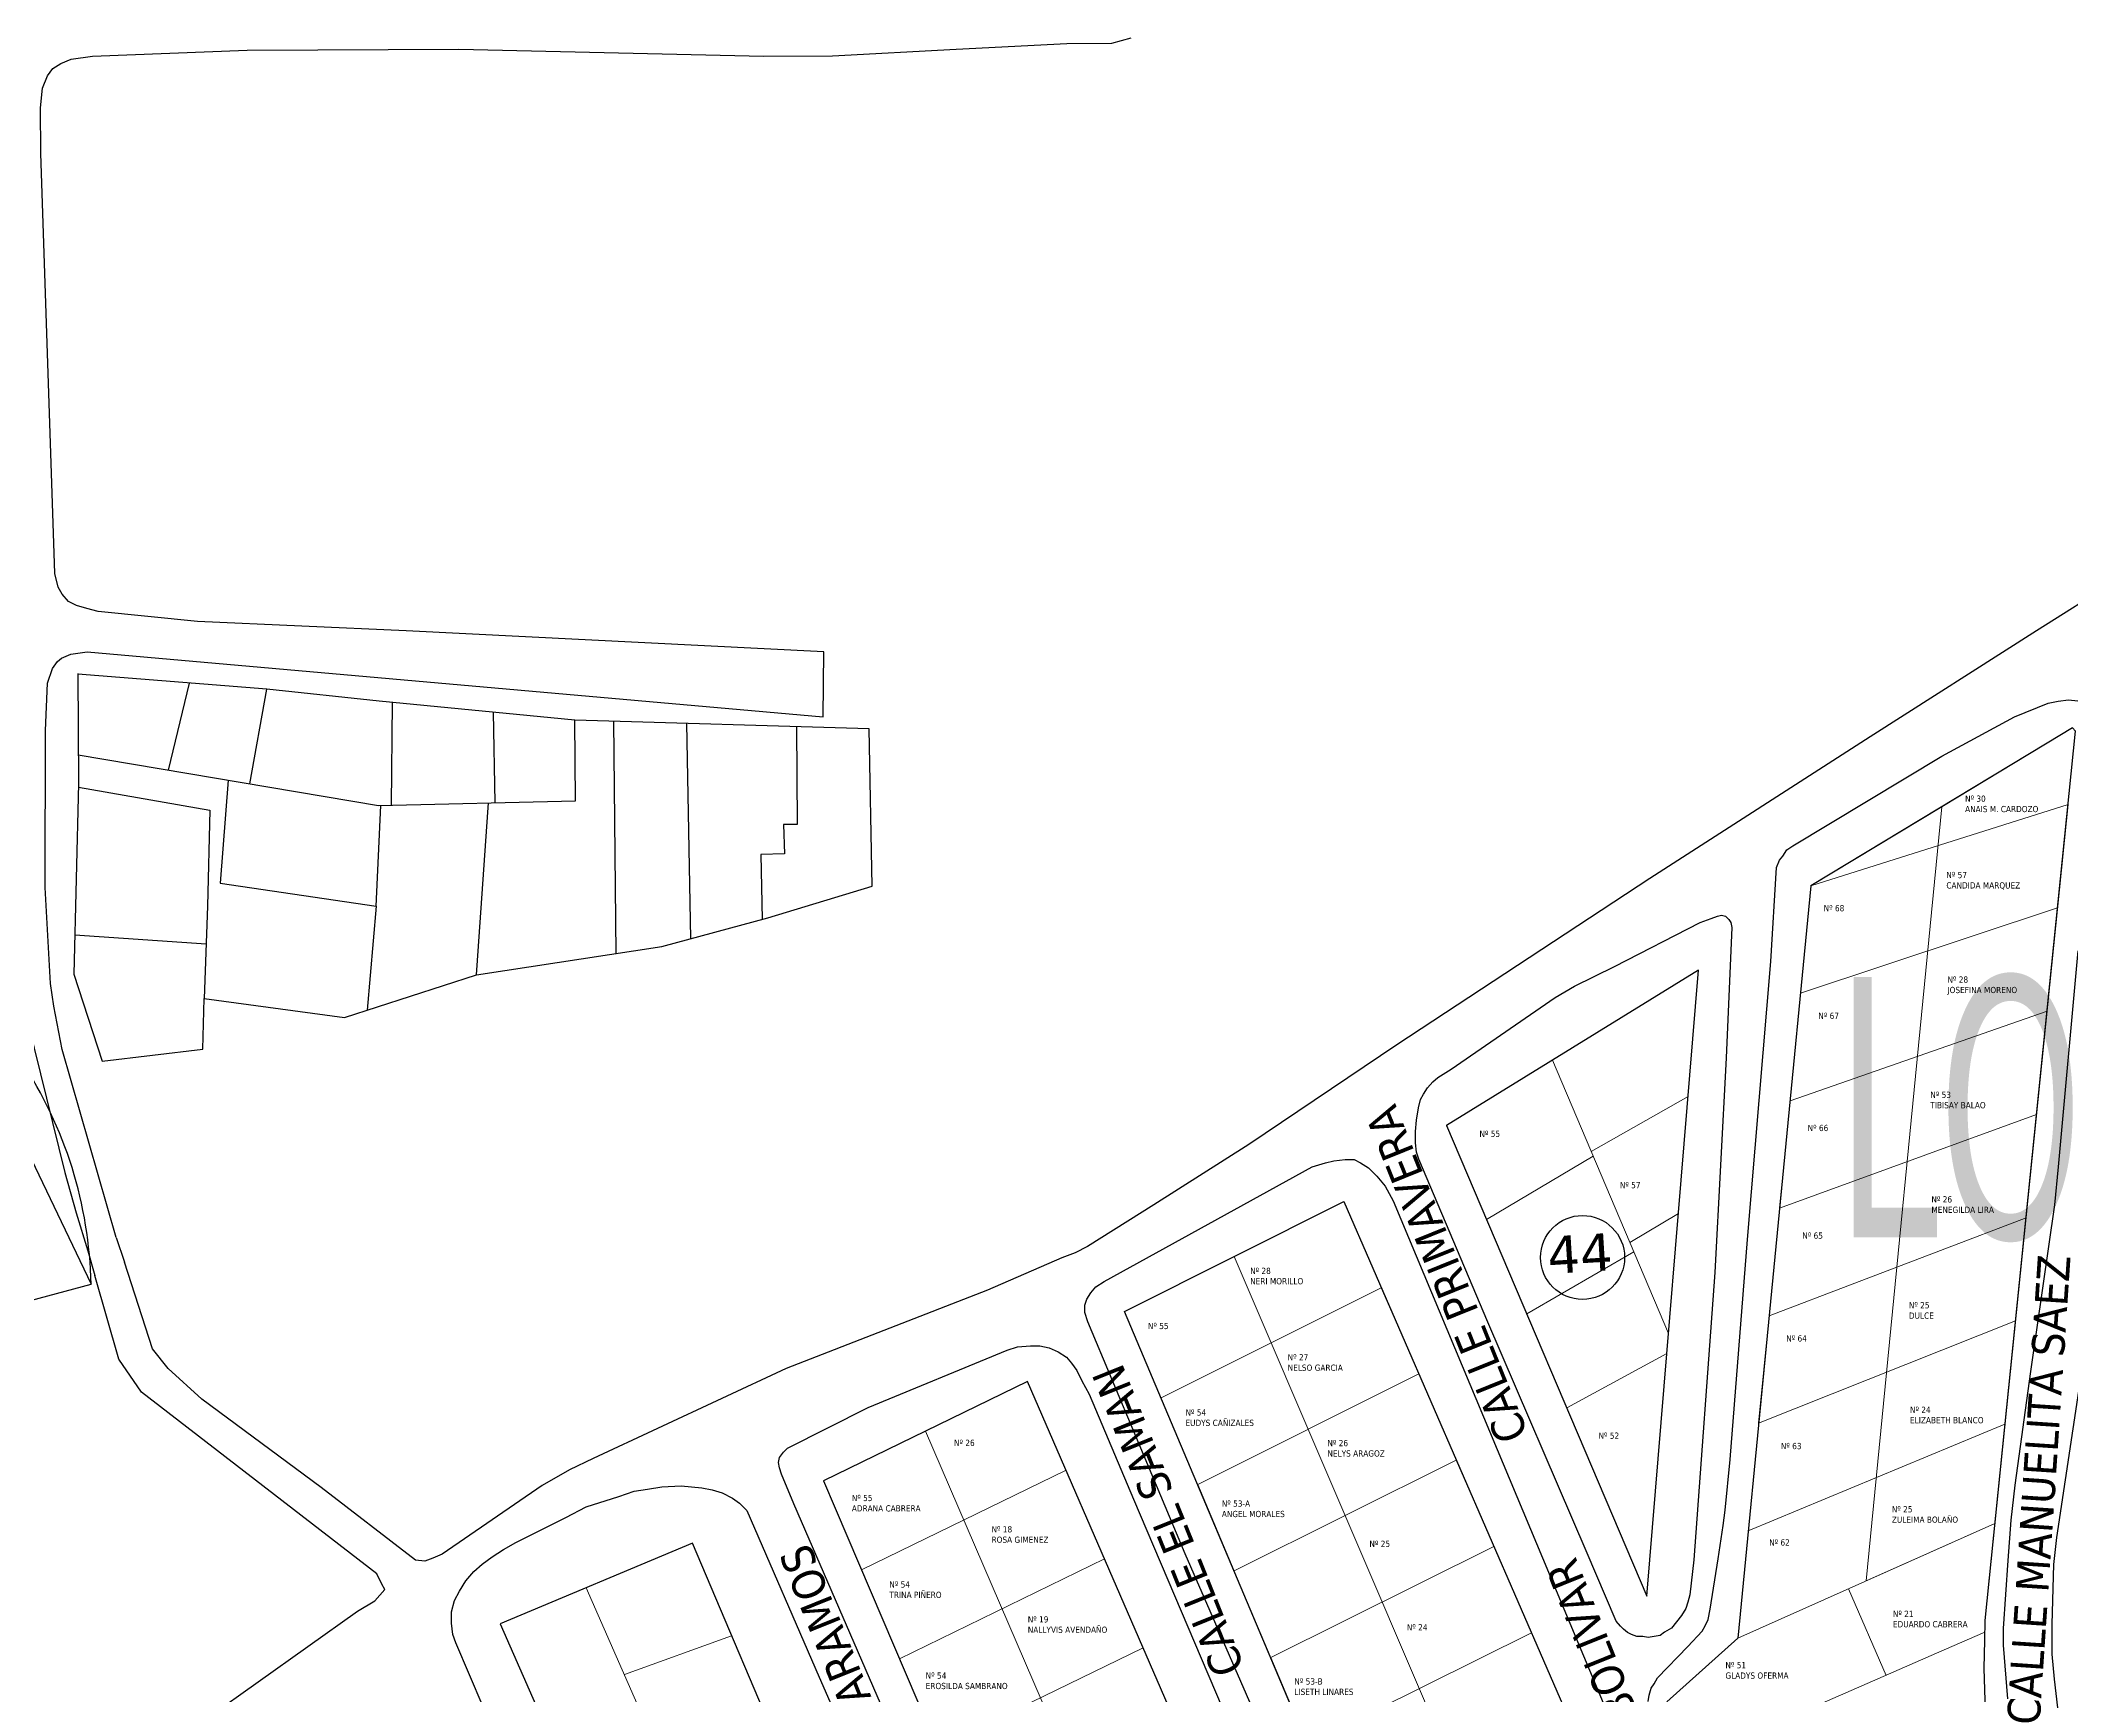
# Model space of a CAD drawing. Header units: metres. Extents: x 2 to 659295185, y -28 to 1124222152.
# Drawn here: x 657991.6 to 658209, y 1123243 to 1123420.3 of the extents above; entities that cross this region are included whole.
import ezdxf

# ---------------------------------------------------------------- set-up
doc = ezdxf.new("R2010")
doc.units = ezdxf.units.M
doc.header["$MEASUREMENT"] = 0
for name, color, linetype in [('CALLES', 1, 'CONTINUOUS'), ('CERCA', 7, 'CONTINUOUS'), ('Cota', 3, 'CONTINUOUS'), ('MANZANA', 30, 'CONTINUOUS'), ('Numero de manzana', 6, 'CONTINUOUS'), ('Parcelas', 140, 'CONTINUOUS'), ('TEXTOS', 7, 'CONTINUOUS')]:
    doc.layers.add(name, color=color, linetype=linetype)
doc.styles.add('ROMAN', font='verdana.ttf')
doc.styles.get("Standard").update_dxf_attribs({"font": 'tahoma.ttf'})

msp = doc.modelspace()

# ---------------------------------------------------------------- linework, layer by layer
at = {"layer": 'CERCA', "lineweight": 0}
for p, q in [((658114.7657, 1123107.1088), (658050.0121, 1123254.5755)), ((658054.0958, 1123245.2753), (658065.5643, 1123249.4405))]:
    msp.add_line(p, q, dxfattribs=at)
at = {"layer": 'MANZANA', "lineweight": -2}
for p, q in [((658106.2968, 1123419.9811), (658108.3747, 1123420.541)), ((657993.7658, 1123417.8216), (657994.8625, 1123418.2715)), ((657994.8625, 1123418.2715), (657997.163, 1123418.6114)), ((657997.163, 1123418.6114), (658013.7042, 1123419.2413)), ((658013.7042, 1123419.2413), (658036.3885, 1123419.3412)), ((658036.3885, 1123419.3412), (658069.0421, 1123418.6014)), ((658069.0421, 1123418.6014), (658076.3891, 1123418.6314)), ((658076.3891, 1123418.6314), (658089.6402, 1123419.3512)), ((658089.6402, 1123419.3512), (658101.473, 1123419.9611)), ((658101.473, 1123419.9611), (658106.2968, 1123419.9811)), ((657991.8115, 1123415.1621), (657992.3475, 1123416.4918)), ((657992.3475, 1123416.4918), (657992.8917, 1123417.2617)), ((657992.8917, 1123417.2617), (657993.7658, 1123417.8216)), ((657991.5971, 1123413.0525), (657991.8115, 1123415.1621)), ((657991.6218, 1123408.1935), (657991.5971, 1123413.0525)), ((657993.1308, 1123363.1827), (657991.6218, 1123408.1935)), ((658226.6119, 1123370.5212), (658205.3046, 1123357.0439)), ((658226.6119, 1123370.5212), (658205.3046, 1123357.0439)), ((657993.4689, 1123361.743), (657993.1308, 1123363.1827)), ((657993.9142, 1123360.9731), (657993.4689, 1123361.743)), ((657994.5738, 1123360.2033), (657993.9142, 1123360.9731)), ((657995.4479, 1123359.7634), (657994.5738, 1123360.2033)), ((657996.5446, 1123359.4334), (657995.4479, 1123359.7634)), ((657997.7567, 1123359.1135), (657996.5446, 1123359.4334)), ((658008.3856, 1123358.0537), (657997.7567, 1123359.1135)), ((658030.7484, 1123357.0439), (658008.3856, 1123358.0537)), ((658075.4656, 1123354.8144), (658030.7484, 1123357.0439)), ((658205.3046, 1123357.0439), (658187.4936, 1123345.6862)), ((658205.3046, 1123357.0439), (658187.4936, 1123345.6862)), ((657992.3145, 1123351.4551), (657992.8505, 1123353.0047)), ((657992.8505, 1123353.0047), (657993.3947, 1123353.7846)), ((657993.3947, 1123353.7846), (657993.8317, 1123354.1145)), ((657993.8317, 1123354.1145), (657994.813, 1123354.5644)), ((657994.813, 1123354.5644), (657996.5693, 1123354.7944)), ((657996.5693, 1123354.7944), (658075.3831, 1123347.8458)), ((658075.3831, 1123347.8458), (658075.4656, 1123354.8144)), ((657992.1166, 1123346.3661), (657992.3145, 1123351.4551)), ((658202.9298, 1123347.8558), (658206.5415, 1123349.3155)), ((658202.9298, 1123347.8558), (658206.5415, 1123349.3155)), ((658206.5415, 1123349.3155), (658207.6382, 1123349.5355)), ((658206.5415, 1123349.3155), (658207.6382, 1123349.5355)), ((658207.6382, 1123349.5355), (658208.7349, 1123349.6554)), ((658207.6382, 1123349.5355), (658208.7349, 1123349.6554)), ((658208.7349, 1123349.6554), (658209.7162, 1123349.5454)), ((658208.7349, 1123349.6554), (658209.7162, 1123349.5454)), ((658195.1705, 1123343.6167), (658202.9298, 1123347.8558)), ((658195.1705, 1123343.6167), (658202.9298, 1123347.8558)), ((657992.0754, 1123329.5595), (657992.1166, 1123346.3661)), ((658187.4936, 1123345.6862), (658163.894, 1123330.5393)), ((658187.4936, 1123345.6862), (658163.894, 1123330.5393)), ((658179.2148, 1123334.0386), (658195.1705, 1123343.6167)), ((658179.2148, 1123334.0386), (658195.1705, 1123343.6167)), ((658178.1263, 1123332.9288), (658178.5634, 1123333.5887)), ((658178.1263, 1123332.9288), (658178.5634, 1123333.5887)), ((658178.5634, 1123333.5887), (658179.2148, 1123334.0386)), ((658178.5634, 1123333.5887), (658179.2148, 1123334.0386)), ((658176.8647, 1123321.6411), (658177.4749, 1123331.7091)), ((658176.8647, 1123321.6411), (658177.4749, 1123331.7091)), ((658177.4749, 1123331.7091), (658177.7965, 1123332.4789)), ((658177.4749, 1123331.7091), (658177.7965, 1123332.4789)), ((658177.7965, 1123332.4789), (658178.1263, 1123332.9288)), ((658177.7965, 1123332.4789), (658178.1263, 1123332.9288)), ((657992.6691, 1123319.2716), (657992.0754, 1123329.5595)), ((658163.894, 1123330.5393), (658136.7982, 1123312.7229)), ((658163.894, 1123330.5393), (658136.7982, 1123312.7229)), ((658160.1009, 1123321.1212), (658169.2786, 1123325.8103)), ((658160.1009, 1123321.1212), (658169.2786, 1123325.8103)), ((658169.2786, 1123325.8103), (658170.4824, 1123326.2602)), ((658169.2786, 1123325.8103), (658170.4824, 1123326.2602)), ((658170.4824, 1123326.2602), (658171.1421, 1123326.4801)), ((658170.4824, 1123326.2602), (658171.1421, 1123326.4801)), ((658171.1421, 1123326.4801), (658171.5791, 1123326.5901)), ((658171.1421, 1123326.4801), (658171.5791, 1123326.5901)), ((658171.5791, 1123326.5901), (658172.0162, 1123326.4801)), ((658171.5791, 1123326.5901), (658172.0162, 1123326.4801)), ((658172.0162, 1123326.4801), (658172.346, 1123326.1502)), ((658172.0162, 1123326.4801), (658172.346, 1123326.1502)), ((658172.6841, 1123325.2704), (658172.0821, 1123311.3332)), ((658172.6841, 1123325.2704), (658172.0821, 1123311.3332)), ((658172.346, 1123326.1502), (658172.5686, 1123325.8203)), ((658172.346, 1123326.1502), (658172.5686, 1123325.8203)), ((658172.5686, 1123325.8203), (658172.6841, 1123325.2704)), ((658172.5686, 1123325.8203), (658172.6841, 1123325.2704)), ((658209.7327, 1123322.7809), (658207.6382, 1123299.6556)), ((658209.7327, 1123322.7809), (658207.6382, 1123299.6556)), ((658155.8296, 1123319.0017), (658160.1009, 1123321.1212)), ((658155.8296, 1123319.0017), (658160.1009, 1123321.1212)), ((658174.3662, 1123291.8772), (658176.8647, 1123321.6411)), ((658174.3662, 1123291.8772), (658176.8647, 1123321.6411)), ((657993.0154, 1123316.8421), (657992.6691, 1123319.2716)), ((658153.7599, 1123317.7719), (658155.8296, 1123319.0017)), ((658153.7599, 1123317.7719), (658155.8296, 1123319.0017)), ((657993.9059, 1123312.203), (657993.0154, 1123316.8421)), ((658142.6115, 1123310.0935), (658153.7599, 1123317.7719)), ((658142.6115, 1123310.0935), (658153.7599, 1123317.7719)), ((657990.2778, 1123314.9525), (657994.1863, 1123299.0357)), ((657999.6945, 1123292.0971), (657993.9059, 1123312.203)), ((658136.7982, 1123312.7229), (658120.9579, 1123302.0351)), ((658136.7982, 1123312.7229), (658120.9579, 1123302.0351)), ((658141.1932, 1123309.2037), (658142.6115, 1123310.0935)), ((658141.1932, 1123309.2037), (658142.6115, 1123310.0935)), ((658172.0821, 1123311.3332), (658170.87, 1123288.3179)), ((658172.0821, 1123311.3332), (658170.87, 1123288.3179)), ((658139.3379, 1123306.8741), (658139.6677, 1123307.424)), ((658139.3379, 1123306.8741), (658139.6677, 1123307.424)), ((658139.6677, 1123307.424), (658140.1048, 1123308.0939)), ((658139.6677, 1123307.424), (658140.1048, 1123308.0939)), ((658140.1048, 1123308.0939), (658140.649, 1123308.7637)), ((658140.1048, 1123308.0939), (658140.649, 1123308.7637)), ((658140.649, 1123308.7637), (658141.1932, 1123309.2037)), ((658140.649, 1123308.7637), (658141.1932, 1123309.2037)), ((658138.9091, 1123304.6546), (658139.1235, 1123305.9843)), ((658138.9091, 1123304.6546), (658139.1235, 1123305.9843)), ((658139.1235, 1123305.9843), (658139.3379, 1123306.8741)), ((658139.1235, 1123305.9843), (658139.3379, 1123306.8741)), ((658138.8102, 1123303.4448), (658138.9091, 1123304.6546)), ((658138.8102, 1123303.4448), (658138.9091, 1123304.6546)), ((658138.8102, 1123302.2251), (658138.8102, 1123303.4448)), ((658138.8102, 1123302.2251), (658138.8102, 1123303.4448)), ((658120.9579, 1123302.0351), (658110.7908, 1123295.5764)), ((658120.9579, 1123302.0351), (658110.7908, 1123295.5764)), ((658138.9256, 1123301.2353), (658138.8102, 1123302.2251)), ((658138.9256, 1123301.2353), (658138.8102, 1123302.2251)), ((658139.1482, 1123300.4554), (658138.9256, 1123301.2353)), ((658139.1482, 1123300.4554), (658138.9256, 1123301.2353)), ((657994.1863, 1123299.0357), (657995.4149, 1123294.7266)), ((658105.4557, 1123287.3681), (658127.7607, 1123299.6356)), ((658105.4557, 1123287.3681), (658127.7607, 1123299.6356)), ((658127.7607, 1123299.6356), (658129.179, 1123300.0855)), ((658127.7607, 1123299.6356), (658129.179, 1123300.0855)), ((658129.179, 1123300.0855), (658130.0531, 1123300.3055)), ((658129.179, 1123300.0855), (658130.0531, 1123300.3055)), ((658130.0531, 1123300.3055), (658131.2652, 1123300.4254)), ((658130.0531, 1123300.3055), (658131.2652, 1123300.4254)), ((658131.2652, 1123300.4254), (658132.2465, 1123300.4254)), ((658131.2652, 1123300.4254), (658132.2465, 1123300.4254)), ((658132.2465, 1123300.4254), (658132.9061, 1123300.0955)), ((658132.2465, 1123300.4254), (658132.9061, 1123300.0955)), ((658132.9061, 1123300.0955), (658133.7884, 1123299.5456)), ((658132.9061, 1123300.0955), (658133.7884, 1123299.5456)), ((658133.7884, 1123299.5456), (658134.6625, 1123298.6658)), ((658133.7884, 1123299.5456), (658134.6625, 1123298.6658)), ((658134.6625, 1123298.6658), (658135.5448, 1123297.566)), ((658134.6625, 1123298.6658), (658135.5448, 1123297.566)), ((658146.5695, 1123283.019), (658139.1482, 1123300.4554)), ((658146.5695, 1123283.019), (658139.1482, 1123300.4554)), ((658207.6382, 1123299.6556), (658207.2177, 1123295.5664)), ((658207.6382, 1123299.6556), (658207.2177, 1123295.5664)), ((658135.5448, 1123297.566), (658136.4271, 1123296.0263)), ((658135.5448, 1123297.566), (658136.4271, 1123296.0263)), ((657995.4149, 1123294.7266), (657996.6353, 1123290.6474)), ((658110.7908, 1123295.5764), (658103.6911, 1123291.1173)), ((658110.7908, 1123295.5764), (658103.6911, 1123291.1173)), ((658136.4271, 1123296.0263), (658144.6235, 1123276.3703)), ((658136.4271, 1123296.0263), (658144.6235, 1123276.3703)), ((658207.2177, 1123295.5664), (658204.6697, 1123277.7401)), ((658207.2177, 1123295.5664), (658204.6697, 1123277.7401)), ((657999.6945, 1123292.0971), (658000.5851, 1123289.4477)), ((657996.6353, 1123290.6474), (657997.4104, 1123287.998)), ((658102.38, 1123290.4475), (658100.9535, 1123289.8876)), ((658102.38, 1123290.4475), (658100.9535, 1123289.8876)), ((658103.6911, 1123291.1173), (658102.38, 1123290.4475)), ((658103.6911, 1123291.1173), (658102.38, 1123290.4475)), ((658172.4944, 1123268.312), (658174.3662, 1123291.8772)), ((658172.4944, 1123268.312), (658174.3662, 1123291.8772)), ((657999.9749, 1123279.0498), (657997.4104, 1123287.998)), ((658003.5866, 1123280.1696), (658000.5851, 1123289.4477)), ((658100.9535, 1123289.8876), (658092.9715, 1123286.4283)), ((658100.9535, 1123289.8876), (658092.9715, 1123286.4283)), ((658170.87, 1123288.3179), (658168.6024, 1123257.5642)), ((658170.87, 1123288.3179), (658168.6024, 1123257.5642)), ((658092.9715, 1123286.4283), (658071.4251, 1123278.04)), ((658092.9715, 1123286.4283), (658071.4251, 1123278.04)), ((658103.6086, 1123285.4785), (658104.0374, 1123286.1484)), ((658103.6086, 1123285.4785), (658104.0374, 1123286.1484)), ((658104.0374, 1123286.1484), (658104.5817, 1123286.8082)), ((658104.0374, 1123286.1484), (658104.5817, 1123286.8082)), ((658104.5817, 1123286.8082), (658105.4557, 1123287.3681)), ((658104.5817, 1123286.8082), (658105.4557, 1123287.3681)), ((658103.386, 1123284.8186), (658103.6086, 1123285.4785)), ((658103.386, 1123284.8186), (658103.6086, 1123285.4785)), ((658103.3943, 1123284.0388), (658103.386, 1123284.8186)), ((658103.3943, 1123284.0388), (658103.386, 1123284.8186)), ((658103.7241, 1123283.049), (658103.3943, 1123284.0388)), ((658103.7241, 1123283.049), (658103.3943, 1123284.0388)), ((658114.1386, 1123258.204), (658103.7241, 1123283.049)), ((658114.1386, 1123258.204), (658103.7241, 1123283.049)), ((658157.0912, 1123258.514), (658146.5695, 1123283.019)), ((658157.0912, 1123258.514), (658146.5695, 1123283.019)), ((658002.3992, 1123275.5205), (657999.9749, 1123279.0498)), ((658005.2357, 1123278.07), (658003.5866, 1123280.1696)), ((658080.2069, 1123273.8709), (658095.0824, 1123280.0196)), ((658080.2069, 1123273.8709), (658095.0824, 1123280.0196)), ((658095.0824, 1123280.0196), (658096.1791, 1123280.3595)), ((658095.0824, 1123280.0196), (658096.1791, 1123280.3595)), ((658096.1791, 1123280.3595), (658097.5974, 1123280.4795)), ((658096.1791, 1123280.3595), (658097.5974, 1123280.4795)), ((658097.5974, 1123280.4795), (658098.5869, 1123280.4795)), ((658097.5974, 1123280.4795), (658098.5869, 1123280.4795)), ((658098.5869, 1123280.4795), (658099.5764, 1123280.2596)), ((658098.5869, 1123280.4795), (658099.5764, 1123280.2596)), ((658099.5764, 1123280.2596), (658100.5577, 1123279.8296)), ((658099.5764, 1123280.2596), (658100.5577, 1123279.8296)), ((658100.5577, 1123279.8296), (658101.44, 1123279.2798)), ((658100.5577, 1123279.8296), (658101.44, 1123279.2798)), ((658101.44, 1123279.2798), (658101.9925, 1123278.6199)), ((658101.44, 1123279.2798), (658101.9925, 1123278.6199)), ((658008.8721, 1123274.7707), (658005.2357, 1123278.07)), ((658071.4251, 1123278.04), (658050.7528, 1123268.432)), ((658101.9925, 1123278.6199), (658102.5449, 1123277.84)), ((658101.9925, 1123278.6199), (658102.5449, 1123277.84)), ((658102.5449, 1123277.84), (658103.0974, 1123276.7403)), ((658102.5449, 1123277.84), (658103.0974, 1123276.7403)), ((658204.6697, 1123277.7401), (658202.9711, 1123265.5725)), ((658204.6697, 1123277.7401), (658202.9711, 1123265.5725)), ((658207.4898, 1123259.9537), (658210.145, 1123277.7701)), ((658207.4898, 1123259.9537), (658210.145, 1123277.7701)), ((658027.582, 1123256.0545), (658002.3992, 1123275.5205)), ((658021.6202, 1123265.3226), (658008.8721, 1123274.7707)), ((658103.0974, 1123276.7403), (658103.8725, 1123275.3006)), ((658103.0974, 1123276.7403), (658103.8725, 1123275.3006)), ((658103.8725, 1123275.3006), (658108.6304, 1123264.0429)), ((658103.8725, 1123275.3006), (658108.6304, 1123264.0429)), ((658144.6235, 1123276.3703), (658158.9135, 1123242.2573)), ((658144.6235, 1123276.3703), (658158.9135, 1123242.2573)), ((658071.5735, 1123269.5217), (658080.2069, 1123273.8709)), ((658071.5735, 1123269.5217), (658080.2069, 1123273.8709)), ((658050.7528, 1123268.432), (658048.2378, 1123267.2022)), ((658070.5923, 1123267.9721), (658070.6995, 1123268.5219)), ((658070.5923, 1123267.9721), (658070.6995, 1123268.5219)), ((658070.6995, 1123268.5219), (658071.1365, 1123269.0818)), ((658070.6995, 1123268.5219), (658071.1365, 1123269.0818)), ((658071.1365, 1123269.0818), (658071.5735, 1123269.5217)), ((658071.1365, 1123269.0818), (658071.5735, 1123269.5217)), ((658171.9749, 1123262.8931), (658172.4944, 1123268.312)), ((658171.9749, 1123262.8931), (658172.4944, 1123268.312)), ((658048.2378, 1123267.2022), (658045.2858, 1123265.5325)), ((658070.6995, 1123267.4122), (658070.5923, 1123267.9721)), ((658070.6995, 1123267.4122), (658070.5923, 1123267.9721)), ((658070.9221, 1123266.7523), (658070.6995, 1123267.4122)), ((658070.9221, 1123266.7523), (658070.6995, 1123267.4122)), ((658072.2497, 1123263.553), (658070.9221, 1123266.7523)), ((658072.2497, 1123263.553), (658070.9221, 1123266.7523)), ((658031.7379, 1123257.5142), (658021.6202, 1123265.3226)), ((658045.2858, 1123265.5325), (658034.5827, 1123258.184)), ((658050.0107, 1123263.233), (658053.5151, 1123264.3528)), ((658053.5151, 1123264.3528), (658055.1561, 1123264.9127)), ((658055.1561, 1123264.9127), (658056.5744, 1123265.1426)), ((658056.5744, 1123265.1426), (658058.1081, 1123265.3726)), ((658058.1081, 1123265.3726), (658060.1943, 1123265.4926)), ((658060.1943, 1123265.4926), (658062.3877, 1123265.2826)), ((658060.1943, 1123265.4926), (658062.3877, 1123265.2826)), ((658062.3877, 1123265.2826), (658063.4844, 1123265.0626)), ((658062.3877, 1123265.2826), (658063.4844, 1123265.0626)), ((658063.4844, 1123265.0626), (658064.5811, 1123264.7327)), ((658063.4844, 1123265.0626), (658064.5811, 1123264.7327)), ((658064.5811, 1123264.7327), (658065.6778, 1123264.1828)), ((658064.5811, 1123264.7327), (658065.6778, 1123264.1828)), ((658065.6778, 1123264.1828), (658066.4446, 1123263.6329)), ((658065.6778, 1123264.1828), (658066.4446, 1123263.6329)), ((658108.6304, 1123264.0429), (658122.4751, 1123231.4795)), ((658108.6304, 1123264.0429), (658122.4751, 1123231.4795)), ((658202.9711, 1123265.5725), (658202.5505, 1123261.8133)), ((658202.9711, 1123265.5725), (658202.5505, 1123261.8133)), ((658042.4657, 1123259.4338), (658047.8255, 1123262.1132)), ((658047.8255, 1123262.1132), (658050.0107, 1123263.233)), ((658066.4446, 1123263.6329), (658067.2197, 1123262.8631)), ((658066.4446, 1123263.6329), (658067.2197, 1123262.8631)), ((658067.2197, 1123262.8631), (658074.9626, 1123244.9867)), ((658067.2197, 1123262.8631), (658074.9626, 1123244.9867)), ((658089.6319, 1123223.4811), (658072.2497, 1123263.553)), ((658089.6319, 1123223.4811), (658072.2497, 1123263.553)), ((658171.7605, 1123261.2334), (658171.9749, 1123262.8931)), ((658171.7605, 1123261.2334), (658171.9749, 1123262.8931)), ((658202.5505, 1123261.8133), (658202.2372, 1123257.4942)), ((658202.5505, 1123261.8133), (658202.2372, 1123257.4942)), ((658171.2246, 1123257.6841), (658171.7605, 1123261.2334)), ((658171.2246, 1123257.6841), (658171.7605, 1123261.2334)), ((658207.1682, 1123257.0743), (658207.4898, 1123259.9537)), ((658207.1682, 1123257.0743), (658207.4898, 1123259.9537)), ((658032.7274, 1123257.4042), (658031.7379, 1123257.5142)), ((658033.6014, 1123257.7441), (658032.7274, 1123257.4042)), ((658034.5827, 1123258.184), (658033.6014, 1123257.7441)), ((658038.8623, 1123257.1043), (658039.9507, 1123257.8741)), ((658039.9507, 1123257.8741), (658041.1546, 1123258.6539)), ((658041.1546, 1123258.6539), (658042.4657, 1123259.4338)), ((658130.0778, 1123221.7815), (658114.1386, 1123258.204)), ((658130.0778, 1123221.7815), (658114.1386, 1123258.204)), ((658160.2988, 1123251.0055), (658157.0912, 1123258.514)), ((658160.2988, 1123251.0055), (658157.0912, 1123258.514)), ((658168.6024, 1123257.5642), (658168.1736, 1123253.8049)), ((658168.6024, 1123257.5642), (658168.1736, 1123253.8049)), ((658170.3752, 1123252.2652), (658171.2246, 1123257.6841)), ((658170.3752, 1123252.2652), (658171.2246, 1123257.6841)), ((658202.2372, 1123257.4942), (658201.7259, 1123250.1957)), ((658202.2372, 1123257.4942), (658201.7259, 1123250.1957)), ((658028.1344, 1123254.9547), (658027.582, 1123256.0545)), ((658036.4627, 1123254.2149), (658037.1142, 1123255.3246)), ((658037.1142, 1123255.3246), (658037.9882, 1123256.3244)), ((658037.9882, 1123256.3244), (658038.8623, 1123257.1043)), ((658206.9785, 1123250.6556), (658207.1682, 1123257.0743)), ((658206.9785, 1123250.6556), (658207.1682, 1123257.0743)), ((658025.5123, 1123252.0653), (658027.3758, 1123253.1751)), ((658027.3758, 1123253.1751), (658028.4643, 1123254.3948)), ((658028.4643, 1123254.3948), (658028.1344, 1123254.9547)), ((658035.5969, 1123251.9953), (658035.9185, 1123253.2151)), ((658035.9185, 1123253.2151), (658036.4627, 1123254.2149)), ((658167.9592, 1123253.0251), (658167.7448, 1123252.3652)), ((658167.9592, 1123253.0251), (658167.7448, 1123252.3652)), ((658168.1736, 1123253.8049), (658167.9592, 1123253.0251)), ((658168.1736, 1123253.8049), (658167.9592, 1123253.0251)), ((658009.5648, 1123240.7076), (658025.5123, 1123252.0653)), ((658035.6052, 1123250.7856), (658035.5969, 1123251.9953)), ((658035.7206, 1123249.5658), (658035.6052, 1123250.7856)), ((658160.7441, 1123250.4556), (658160.2988, 1123251.0055)), ((658160.7441, 1123250.4556), (658160.2988, 1123251.0055)), ((658166.7636, 1123250.9255), (658166.2193, 1123250.2557)), ((658166.7636, 1123250.9255), (658166.2193, 1123250.2557)), ((658167.3078, 1123251.5854), (658166.7636, 1123250.9255)), ((658167.3078, 1123251.5854), (658166.7636, 1123250.9255)), ((658167.7448, 1123252.3652), (658167.3078, 1123251.5854)), ((658167.7448, 1123252.3652), (658167.3078, 1123251.5854)), ((658169.8393, 1123250.4956), (658170.1609, 1123251.1555)), ((658169.8393, 1123250.4956), (658170.1609, 1123251.1555)), ((658170.1609, 1123251.1555), (658170.3752, 1123252.2652)), ((658170.1609, 1123251.1555), (658170.3752, 1123252.2652)), ((658036.0504, 1123248.686), (658035.7206, 1123249.5658)), ((658049.2273, 1123217.8822), (658036.0504, 1123248.686)), ((658161.0739, 1123250.1257), (658160.7441, 1123250.4556)), ((658161.0739, 1123250.1257), (658160.7441, 1123250.4556)), ((658161.511, 1123249.7958), (658161.0739, 1123250.1257)), ((658161.511, 1123249.7958), (658161.0739, 1123250.1257)), ((658161.948, 1123249.5758), (658161.511, 1123249.7958)), ((658161.948, 1123249.5758), (658161.511, 1123249.7958)), ((658162.5005, 1123249.3558), (658161.948, 1123249.5758)), ((658162.5005, 1123249.3558), (658161.948, 1123249.5758)), ((658163.1601, 1123249.3558), (658162.5005, 1123249.3558)), ((658163.1601, 1123249.3558), (658162.5005, 1123249.3558)), ((658163.7044, 1123249.2459), (658163.1601, 1123249.3558)), ((658163.7044, 1123249.2459), (658163.1601, 1123249.3558)), ((658164.364, 1123249.3658), (658163.7044, 1123249.2459)), ((658164.364, 1123249.3658), (658163.7044, 1123249.2459)), ((658165.0154, 1123249.4758), (658164.364, 1123249.3658)), ((658165.0154, 1123249.4758), (658164.364, 1123249.3658)), ((658165.4525, 1123249.8058), (658165.0154, 1123249.4758)), ((658165.4525, 1123249.8058), (658165.0154, 1123249.4758)), ((658166.2193, 1123250.2557), (658165.4525, 1123249.8058)), ((658166.2193, 1123250.2557), (658165.4525, 1123249.8058)), ((658167.984, 1123248.2761), (658169.5094, 1123249.9357)), ((658167.984, 1123248.2761), (658169.5094, 1123249.9357)), ((658169.5094, 1123249.9357), (658169.8393, 1123250.4956)), ((658169.5094, 1123249.9357), (658169.8393, 1123250.4956)), ((658201.7259, 1123250.1957), (658201.7342, 1123248.426)), ((658201.7259, 1123250.1957), (658201.7342, 1123248.426)), ((658206.995, 1123247.4462), (658206.9785, 1123250.6556)), ((658206.995, 1123247.4462), (658206.9785, 1123250.6556)), ((658164.7104, 1123244.9367), (658167.984, 1123248.2761)), ((658164.7104, 1123244.9367), (658167.984, 1123248.2761)), ((658201.7342, 1123248.426), (658202.196, 1123242.6772)), ((658201.7342, 1123248.426), (658202.196, 1123242.6772)), ((658207.2259, 1123244.7968), (658206.995, 1123247.4462)), ((658207.2259, 1123244.7968), (658206.995, 1123247.4462)), ((658074.9626, 1123244.9867), (658078.2857, 1123237.3683)), ((658074.9626, 1123244.9867), (658078.2857, 1123237.3683)), ((658164.0589, 1123243.827), (658164.3805, 1123244.2769)), ((658164.0589, 1123243.827), (658164.3805, 1123244.2769)), ((658164.3805, 1123244.2769), (658164.7104, 1123244.9367)), ((658164.3805, 1123244.2769), (658164.7104, 1123244.9367)), ((658207.5723, 1123241.6974), (658207.2259, 1123244.7968)), ((658207.5723, 1123241.6974), (658207.2259, 1123244.7968)), ((658163.7373, 1123242.3873), (658163.8445, 1123243.0571)), ((658163.7373, 1123242.3873), (658163.8445, 1123243.0571)), ((658163.8445, 1123243.0571), (658164.0589, 1123243.827)), ((658163.8445, 1123243.0571), (658164.0589, 1123243.827))]:
    msp.add_line(p, q, dxfattribs=at)
at = {"layer": 'Numero de manzana', "lineweight": -2}
msp.add_circle((658156.6932, 1123289.9429), 4.5001, dxfattribs=at)
msp.add_circle((658156.6932, 1123289.9429), 4.5001, dxfattribs=at)
at = {"layer": 'Parcelas', "lineweight": 0}
for p, q in [((658209.1738, 1123346.6683), (658195.1641, 1123338.2139)), ((658181.1545, 1123329.7595), (658208.6766, 1123338.4565)), ((658181.1545, 1123329.7595), (658195.1641, 1123338.2139)), ((658187.0786, 1123255.3128), (658195.1641, 1123338.2139)), ((658208.6766, 1123338.4565), (658200.8033, 1123261.0141)), ((658181.1545, 1123329.7595), (658173.3085, 1123249.1654)), ((658173.3085, 1123249.1654), (658181.1545, 1123329.7595)), ((658181.1545, 1123329.7595), (658173.3085, 1123249.1654)), ((658180.0336, 1123318.2461), (658207.5518, 1123327.3933)), ((658207.5518, 1123327.3933), (658206.4271, 1123316.3301)), ((658206.9464, 1123321.4382), (658205.7178, 1123309.3533)), ((658206.4271, 1123316.3301), (658178.9128, 1123306.7326)), ((658142.1389, 1123304.0821), (658155.6325, 1123312.3944)), ((658165.9107, 1123281.7975), (658153.4629, 1123311.0579)), ((658157.6122, 1123301.3044), (658168.0098, 1123307.197)), ((658178.9128, 1123306.7326), (658177.7919, 1123295.2192)), ((658178.9128, 1123306.7326), (658177.7919, 1123295.2192)), ((658177.7919, 1123295.2192), (658205.3023, 1123305.2669)), ((658205.3023, 1123305.2669), (658204.1776, 1123294.2037)), ((658142.1389, 1123304.0821), (658163.5855, 1123253.6614)), ((658146.4282, 1123293.998), (658157.826, 1123300.8017)), ((658204.4892, 1123297.2685), (658203.2606, 1123285.1837)), ((658199.4397, 1123138.8612), (658131.1233, 1123295.9483)), ((658161.7614, 1123291.5509), (658166.9728, 1123294.6488)), ((658204.1776, 1123294.2037), (658176.6711, 1123283.7057)), ((658107.6678, 1123284.1728), (658119.3956, 1123290.0605)), ((658186.7858, 1123132.7418), (658119.3956, 1123290.0605)), ((658150.7175, 1123283.9138), (658162.1949, 1123290.5321)), ((658135.1419, 1123286.7079), (658111.5775, 1123274.9051)), ((658139.1605, 1123277.4674), (658135.1419, 1123286.7079)), ((658107.6678, 1123284.1728), (658174.1318, 1123126.6224)), ((658176.6711, 1123283.7057), (658175.5502, 1123272.1923)), ((658176.6711, 1123283.7057), (658175.5502, 1123272.1923)), ((658163.5855, 1123253.6614), (658165.9107, 1123281.7975)), ((658175.5502, 1123272.1923), (658203.0528, 1123283.1405)), ((658203.0528, 1123283.1405), (658201.9281, 1123272.0773)), ((658155.0069, 1123273.8297), (658165.7345, 1123279.6649)), ((658115.4871, 1123265.6375), (658139.1605, 1123277.4674)), ((658097.2697, 1123276.6579), (658163.2644, 1123124.6402)), ((658202.032, 1123273.0989), (658200.8033, 1123261.0141)), ((658075.4279, 1123266.0369), (658086.3488, 1123271.3474)), ((658151.8825, 1123119.0981), (658086.3488, 1123271.3474)), ((658201.9281, 1123272.0773), (658174.4294, 1123260.6789)), ((658143.1791, 1123268.227), (658119.3968, 1123256.3698)), ((658147.1977, 1123258.9866), (658143.1791, 1123268.227)), ((658140.5005, 1123113.5559), (658075.4279, 1123266.0369)), ((658079.4949, 1123256.5068), (658101.3944, 1123267.1568)), ((658119.3968, 1123256.3698), (658115.4871, 1123265.6375)), ((658200.8487, 1123261.4602), (658173.3085, 1123249.1654)), ((658200.8487, 1123261.4602), (658187.0786, 1123255.3128)), ((658105.519, 1123257.6557), (658083.562, 1123246.9767)), ((658109.6437, 1123248.1546), (658105.519, 1123257.6557)), ((658123.3064, 1123247.1021), (658147.1977, 1123258.9866)), ((658083.562, 1123246.9767), (658079.4949, 1123256.5068)), ((658185.1596, 1123254.4561), (658189.2014, 1123245.1859)), ((658151.2163, 1123249.7462), (658127.2161, 1123237.8345)), ((658155.235, 1123240.5058), (658151.2163, 1123249.7462)), ((658194.6002, 1123247.5644), (658199.7694, 1123249.8035)), ((658087.629, 1123237.4467), (658109.6437, 1123248.1546)), ((658127.2161, 1123237.8345), (658123.3064, 1123247.1021)), ((658168.4279, 1123236.1535), (658194.6002, 1123247.5644))]:
    msp.add_line(p, q, dxfattribs=at)
at = {"layer": 'Parcelas'}
for points in [[(657995.565, 1123352.4952), (657995.6498, 1123340.7165), (657995.1413, 1123320.2943), (657998.1919, 1123310.973), (658008.9538, 1123312.2441), (658009.1233, 1123317.6674), (658024.1221, 1123315.6336), (658038.2736, 1123320.2096), (658058.1026, 1123323.2602), (658069.4576, 1123326.3108), (658080.6432, 1123329.7004), (658080.3043, 1123346.5635), (658048.7813, 1123347.4956), (658027.8507, 1123349.5293), (658015.8177, 1123350.8004), (657995.565, 1123352.4105)], [(658005.2783, 1123342.1384), (658007.5252, 1123351.4597)], [(658013.9872, 1123340.6688), (658015.8177, 1123350.8004)], [(658029.2346, 1123349.3949), (658029.1271, 1123338.3766)], [(657995.6278, 1123343.7669), (658027.7659, 1123338.3438), (658048.866, 1123338.8522), (658048.7813, 1123347.4956)], [(658040.0532, 1123348.3437), (658040.2215, 1123338.6439)], [(658052.9349, 1123347.3728), (658053.1867, 1123322.5039)], [(658060.7341, 1123347.1422), (658061.1967, 1123324.0914)], [(658072.5151, 1123346.7938), (658072.593, 1123336.31), (658071.1524, 1123336.31), (658071.2372, 1123333.1747), (658068.695, 1123333.0899), (658068.8407, 1123326.145)], [(657995.6393, 1123340.2972), (658009.7165, 1123337.8353), (658009.4623, 1123327.5819), (658009.1233, 1123317.6674)], [(658011.6663, 1123341.0605), (658010.8181, 1123330.0393), (658027.5117, 1123327.5819), (658026.5431, 1123316.4165)], [(658027.5117, 1123327.5819), (658028.0139, 1123338.3497)], [(658038.2736, 1123320.2096), (658039.5481, 1123338.6277)], [(658009.3231, 1123323.5105), (657995.2448, 1123324.4503)], [(657980.386, 1123310.3681), (657986.9834, 1123307.9749), (657996.9965, 1123287.0828)], [(657919.7034, 1123266.2751), (657996.9965, 1123287.0828)]]:
    msp.add_lwpolyline(points, dxfattribs=at)
at = {"layer": 'Parcelas', "lineweight": -3}
for points in [[(658206.4376, 1123345.0171), (658181.1545, 1123329.7595), (658173.3085, 1123249.1654), (658165.7343, 1123242.372), (658209.5085, 1123141.3142), (658235.6808, 1123152.7251), (658203.1352, 1123227.5872), (658199.8596, 1123240.2303), (658199.7031, 1123245.9567), (658199.7525, 1123248.9186), (658199.7937, 1123251.0831), (658209.4756, 1123346.3158), (658209.1738, 1123346.6683), (658206.4376, 1123345.0171)], [(658206.4376, 1123345.0171), (658181.1545, 1123329.7595), (658173.3085, 1123249.1654), (658165.7343, 1123242.372), (658209.5085, 1123141.3142), (658235.6808, 1123152.7251), (658203.1352, 1123227.5872), (658199.8596, 1123240.2303), (658199.7031, 1123245.9567), (658199.7525, 1123248.9186), (658199.7937, 1123251.0831), (658209.4756, 1123346.3158), (658209.1738, 1123346.6683), (658206.4376, 1123345.0171)], [(658169.1262, 1123320.7067), (658142.1389, 1123304.0821), (658163.5855, 1123253.6614), (658169.1262, 1123320.7067)], [(658169.1262, 1123320.7067), (658142.1389, 1123304.0821), (658163.5855, 1123253.6614), (658169.1262, 1123320.7067)], [(658107.6678, 1123284.1728), (658131.1233, 1123295.9483), (658199.4397, 1123138.8612), (658174.1318, 1123126.6224), (658107.6678, 1123284.1728)], [(658107.6678, 1123284.1728), (658131.1233, 1123295.9483), (658199.4397, 1123138.8612), (658174.1318, 1123126.6224), (658107.6678, 1123284.1728)], [(658097.2697, 1123276.6579), (658075.4279, 1123266.0369), (658140.5005, 1123113.5559), (658163.2644, 1123124.6402), (658097.2697, 1123276.6579)], [(658097.2697, 1123276.6579), (658075.4279, 1123266.0369), (658140.5005, 1123113.5559), (658163.2644, 1123124.6402), (658097.2697, 1123276.6579)], [(658105.3544, 1123103.7285), (658124.4793, 1123110.5978), (658061.4073, 1123259.3612), (658040.7922, 1123250.7033), (658105.3544, 1123103.7285)]]:
    msp.add_lwpolyline(points, dxfattribs=at)
at = {"layer": 'Parcelas', "lineweight": 0}
msp.add_lwpolyline([(658208.175, 1123333.523), (658199.7937, 1123251.0831), (658199.7525, 1123248.9186)], dxfattribs=at)
at = {"layer": 'Parcelas'}
msp.add_arc((657952.0371, 1123286.1385), 44.9692, 1.203165, 33.531802, dxfattribs=at)

# ---------------------------------------------------------------- texts
at = {"layer": 'CALLES', "color": 0}
for s, rotation, p in [('CALLE PRIMAVERA', 111.955417, (658150.9354, 1123270.9829)), ('CALLE PRIMAVERA', 111.955417, (658150.9354, 1123270.9829)), ('CALLE MANUELITA SAEZ', 86.200146, (658205.6131, 1123239.8078)), ('CALLE MANUELITA SAEZ', 86.200146, (658205.6131, 1123239.8078)), ('CALLE EL SAMAN', 111.955417, (658120.5542, 1123245.973)), ('CALLE EL SAMAN', 111.955417, (658120.5542, 1123245.973)), ('CALLE CHAGUARAMOS', 111.955417, (658091.5077, 1123215.7306)), ('CALLE CHAGUARAMOS', 111.955417, (658091.5077, 1123215.7306)), ('CALLE BOLIVAR', 111.955417, (658168, 1123228)), ('CALLE BOLIVAR', 111.955417, (658168, 1123228))]:
    msp.add_text(s, height=3.5001, rotation=rotation, dxfattribs=at).set_placement(p)
at = {"layer": 'Cota', "lineweight": 0, "attachment_point": 1}
for s, insert, char_height in [('Nº 30 \\PANAIS M. CARDOZO', (658197.655, 1123339.4133), 0.667156), ('Nº 57\\PCANDIDA MARQUEZ', (658195.6501, 1123331.2351), 0.667156), ('Nº 68', (658182.5131, 1123327.6823), 0.66716), ('Nº 28\\PJOSEFINA MORENO', (658195.7673, 1123320.0355), 0.667156), ('Nº 67', (658181.9418, 1123316.1552), 0.66716), ('Nº 53\\PTIBISAY BALAO', (658193.9321, 1123307.6988), 0.667156), ('Nº 55', (658145.6548, 1123303.5237), 0.66716), ('Nº 66', (658180.7951, 1123304.146), 0.66716), ('Nº 57', (658160.6931, 1123298.0277), 0.66716), ('Nº 26\\PMENEGILDA LIRA', (658194.0493, 1123296.4993), 0.667156), ('Nº 65', (658180.2238, 1123292.619), 0.66716), ('Nº 28\\PNERI MORILLO', (658121.1039, 1123288.8477), 0.667156), ('Nº 25\\PDULCE', (658191.6399, 1123285.1628), 0.66716), ('Nº 55', (658110.1617, 1123282.9421), 0.66716), ('Nº 64', (658178.5029, 1123281.6101), 0.66716), ('Nº 27\\PNELSO GARCIA', (658125.1193, 1123279.5863), 0.667156), ('Nº 54\\PEUDYS CAÑIZALES', (658114.1771, 1123273.6807), 0.667156), ('Nº 24\\PELIZABETH BLANCO', (658191.7571, 1123273.9633), 0.667156), ('Nº 26', (658089.3968, 1123270.4267), 0.66716), ('Nº 26\\PNELYS ARAGOZ', (658129.3756, 1123270.4008), 0.667156), ('Nº 52', (658158.405, 1123271.1945), 0.66716), ('Nº 63', (658177.9316, 1123270.083), 0.66716), ('Nº 55\\PADRANA CABRERA', (658078.4546, 1123264.5211), 0.667156), ('Nº 53-A \\PANGEL MORALES', (658118.0707, 1123263.9187), 0.667156), ('Nº 25\\PZULEIMA BOLAÑO', (658189.812, 1123263.3122), 0.667156), ('Nº 18 \\PROSA GIMENEZ', (658093.4122, 1123261.1654), 0.667156), ('Nº 25', (658133.8752, 1123259.6141), 0.66716), ('Nº 62', (658176.675, 1123259.7595), 0.66716), ('Nº 54\\PTRINA PIÑERO', (658082.47, 1123255.2598), 0.667156), ('Nº 19\\PNALLYVIS AVENDAÑO', (658097.292, 1123251.5245), 0.667156), ('Nº 21\\PEDUARDO CABRERA', (658189.9293, 1123252.1127), 0.667156), ('Nº 24', (658137.8855, 1123250.6709), 0.66716), ('Nº 51\\PGLADYS OFERMA', (658171.9936, 1123246.6117), 0.667156), ('Nº 54\\PEROSILDA SAMBRANO', (658086.3636, 1123245.4977), 0.667156), ('Nº 53-B\\PLISETH LINARES', (658125.8384, 1123244.8736), 0.667156)]:
    msp.add_mtext_dynamic_manual_height_columns(s, width=17.52809, gutter_width=9.6186, heights=[0], dxfattribs=dict(at, insert=insert, char_height=char_height))
at = {"layer": 'Numero de manzana', "lineweight": -2, "style": 'ROMAN'}
msp.add_text('44', height=4, rotation=3.491535, dxfattribs=at).set_placement((658153.0455, 1123288.1663))
msp.add_text('44', height=4, rotation=3.491535, dxfattribs=at).set_placement((658153.0455, 1123288.1663))
at = {"layer": 'TEXTOS', "color": 0, "width": 0.6}
msp.add_text('LOS HORNOS IX', height=27.864328, dxfattribs=at).set_placement((658183.7736, 1123292.1113))

doc.saveas('drawing.dxf')
